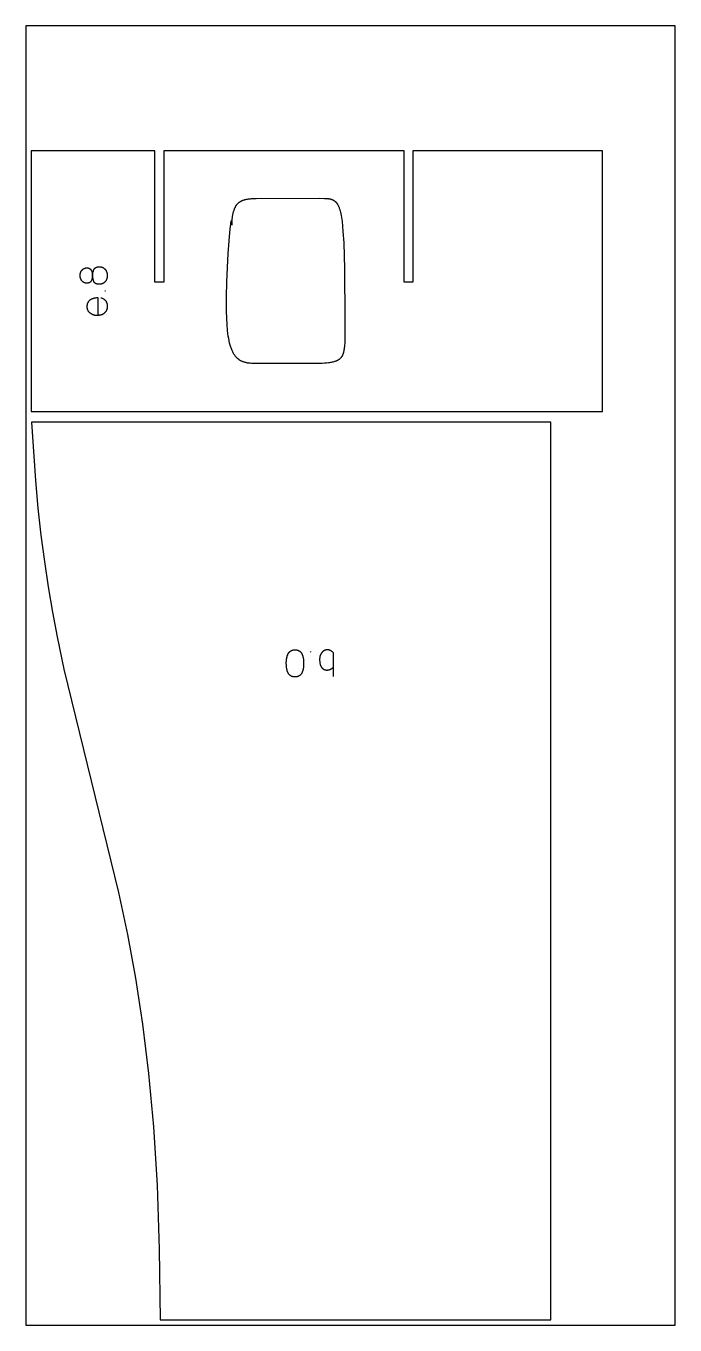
# Model space of a CAD drawing. Header units: millimetres. Extents: x 1718 to 33616, y 5029 to 7469.
# Drawn here: x 6625 to 7845, y 5029 to 7469 of the extents above; entities that cross this region are included whole.
import ezdxf

# ---------------------------------------------------------------- set-up
doc = ezdxf.new("R2010")
doc.units = ezdxf.units.MM
for name, color, linetype, true_color in [('ZZ_CORTE', 1, 'Continuous', 0xff0000), ('ZZ_CORTE INTERNO', 5, 'Continuous', 0x0000ff), ('ZZ_GRABADO', 98, 'Continuous', 0x005600), ('ZZ_PANEL', 18, 'Continuous', 0x000000)]:
    doc.layers.add(name, color=color, linetype=linetype, true_color=true_color)

msp = doc.modelspace()

# ---------------------------------------------------------------- linework, layer by layer
at = {"layer": 'ZZ_CORTE'}
msp.add_lwpolyline([(6867.4, 7234.9), (6635, 7234.9), (6635, 6744.9), (7708.9, 6744.9), (7708.9, 7234.9), (7352.4, 7234.9), (7352.4, 6987.9), (7335.9, 6987.9), (7335.9, 7234.9), (6883.9, 7234.9), (6883.9, 6987.9), (6867.4, 6987.9)], close=True, dxfattribs=at)
msp.add_lwpolyline([(6635.2, 6724.9), (6642.7, 6615.4), (6647.6, 6563.3), (6653.3, 6512.8), (6659.7, 6463.5), (6666.9, 6415.5), (6674.9, 6368.3), (6683.7, 6321.9), (6696.4, 6260.9), (6799.1, 5841.7), (6815.9, 5762.6), (6831, 5680.6), (6844.2, 5594.1), (6855.4, 5501.6), (6864.6, 5401.3), (6871.4, 5291.9), (6875.7, 5171.7), (6877.5, 5039.2)], dxfattribs=at)
msp.add_polyline3d([(6877.5, 5039.2, 0), (7611.3, 5039.2, 0), (7611.3, 6724.9, 0), (6635.2, 6724.9, 0)], dxfattribs=at)
at = {"layer": 'ZZ_CORTE INTERNO'}
msp.add_lwpolyline([(7005.3, 6886.8), (7004.6, 6891.8), (7004, 6897.1), (7003.1, 6908.4), (7002.4, 6920.6), (7002, 6933.5), (7001.9, 6960.8), (7002.6, 6988.8), (7005.2, 7041.6), (7008.3, 7081.3), (7009.5, 7093.1), (7010, 7097.1), (7010.4, 7100), (7010.6, 7101), (7010.7, 7101.9), (7010.8, 7102.2), (7010.9, 7102.5), (7010.9, 7102.6), (7011, 7102.7), (7011, 7102.8), (7011, 7102.9), (7011, 7103), (7011.1, 7103), (7011.1, 7103), (7011.1, 7103.1), (7011.1, 7103.1), (7011.1, 7103.1), (7011.1, 7103.1), (7011.2, 7103.2), (7011.2, 7103.2), (7011.2, 7103.2), (7011.2, 7103.2), (7011.2, 7103.2), (7011.2, 7103.2), (7011.2, 7103.2), (7011.3, 7103.2), (7011.3, 7103.2), (7011.3, 7103.2), (7011.3, 7103.2), (7011.3, 7103.2), (7011.3, 7103.2), (7011.3, 7103.2), (7011.3, 7103.2), (7011.4, 7103.2), (7011.4, 7103.2), (7011.4, 7103.2), (7011.4, 7103.1), (7011.4, 7103.1), (7011.4, 7103.1), (7011.4, 7103.1), (7011.4, 7103), (7011.4, 7103), (7011.5, 7103), (7011.5, 7102.9), (7011.5, 7102.9), (7011.5, 7102.8), (7011.5, 7102.7), (7011.5, 7102.7), (7011.6, 7102.5), (7011.6, 7102.2), (7011.6, 7102), (7011.7, 7101.7), (7011.7, 7101.2), (7011.8, 7099.9), (7011.8, 7098.6), (7011.9, 7095.3), (7011.9, 7095.3), (7011.9, 7095.3), (7011.9, 7096.4), (7012, 7099.4), (7012.2, 7101.5), (7012.4, 7103.9), (7012.7, 7106.6), (7013, 7109.4), (7013.5, 7112.5), (7013.8, 7114), (7014.1, 7115.6), (7014.4, 7117.1), (7014.8, 7118.7), (7015.2, 7120.3), (7015.7, 7121.8), (7016.2, 7123.4), (7016.7, 7124.9), (7017.3, 7126.3), (7017.6, 7127.1), (7017.9, 7127.8), (7018.2, 7128.5), (7018.6, 7129.2), (7018.9, 7129.9), (7019.3, 7130.5), (7019.7, 7131.2), (7020, 7131.8), (7020.4, 7132.4), (7020.9, 7133), (7021.3, 7133.6), (7021.7, 7134.2), (7022.2, 7134.7), (7022.6, 7135.2), (7023.1, 7135.7), (7023.6, 7136.2), (7024.1, 7136.7), (7024.6, 7137.2), (7025.2, 7137.6), (7025.7, 7138), (7026.3, 7138.5), (7026.8, 7138.9), (7027.4, 7139.2), (7028, 7139.6), (7028.7, 7140), (7029.3, 7140.3), (7029.9, 7140.6), (7030.6, 7140.9), (7031.3, 7141.2), (7032, 7141.5), (7032.7, 7141.8), (7033.4, 7142), (7034.1, 7142.3), (7034.9, 7142.5), (7035.6, 7142.8), (7036.4, 7143), (7038, 7143.4), (7039.7, 7143.7), (7041.4, 7144), (7043.2, 7144.3), (7045, 7144.5), (7046.9, 7144.8), (7048.9, 7144.9), (7053.1, 7145.2), (7057.5, 7145.4), (7176.7, 7145.6), (7185.9, 7145.5), (7188, 7145.4), (7190, 7145.3), (7191.9, 7145.1), (7192.8, 7145), (7193.7, 7144.9), (7194.6, 7144.8), (7195.5, 7144.6), (7196.3, 7144.5), (7197.2, 7144.3), (7198, 7144.1), (7198.8, 7143.8), (7199.6, 7143.6), (7200.3, 7143.3), (7200.7, 7143.1), (7201.1, 7143), (7201.4, 7142.8), (7201.8, 7142.7), (7202.2, 7142.5), (7202.5, 7142.3), (7202.9, 7142.1), (7203.2, 7141.9), (7203.5, 7141.7), (7203.9, 7141.5), (7204.2, 7141.3), (7204.5, 7141.1), (7204.9, 7140.9), (7205.2, 7140.6), (7205.5, 7140.4), (7205.8, 7140.1), (7206.1, 7139.9), (7206.4, 7139.6), (7206.7, 7139.3), (7207, 7139), (7207.3, 7138.7), (7207.6, 7138.4), (7207.9, 7138.1), (7208.2, 7137.8), (7208.5, 7137.5), (7208.7, 7137.1), (7209, 7136.8), (7209.3, 7136.4), (7209.6, 7136.1), (7209.8, 7135.7), (7210.1, 7135.3), (7210.3, 7134.9), (7210.8, 7134.1), (7211.3, 7133.2), (7211.8, 7132.3), (7212.2, 7131.4), (7212.7, 7130.4), (7213.1, 7129.3), (7213.6, 7128.3), (7214, 7127.1), (7214.4, 7126), (7214.8, 7124.7), (7215.1, 7123.4), (7215.5, 7122.1), (7216.2, 7119.3), (7216.9, 7116.3), (7217.5, 7113), (7218.1, 7109.5), (7219.1, 7101.8), (7220.1, 7093.1), (7220.9, 7083.5), (7222.2, 7062), (7223.9, 7013.3), (7224.6, 6918.7), (7224.5, 6886.2), (7224.1, 6874.2), (7223.7, 6869), (7223.5, 6866.7), (7223.3, 6864.5), (7223, 6862.4), (7222.7, 6860.4), (7222.4, 6858.6), (7222, 6856.9), (7221.8, 6856), (7221.6, 6855.2), (7221.3, 6854.5), (7221.1, 6853.7), (7220.9, 6853), (7220.6, 6852.3), (7220.3, 6851.6), (7220, 6851), (7219.8, 6850.3), (7219.5, 6849.7), (7219.1, 6849.1), (7218.8, 6848.6), (7218.5, 6848), (7218.1, 6847.5), (7217.7, 6847), (7217.3, 6846.5), (7217, 6846), (7216.5, 6845.5), (7216.1, 6845.1), (7215.7, 6844.6), (7215.2, 6844.2), (7214.7, 6843.8), (7214.3, 6843.4), (7213.8, 6843), (7213.2, 6842.7), (7212.7, 6842.3), (7212.2, 6842), (7211.6, 6841.6), (7211, 6841.3), (7210.4, 6841), (7209.8, 6840.7), (7209.2, 6840.4), (7208.5, 6840.1), (7207.9, 6839.9), (7207.2, 6839.6), (7206.5, 6839.3), (7205.8, 6839.1), (7205.1, 6838.9), (7203.6, 6838.4), (7202.1, 6838), (7200.5, 6837.7), (7198.9, 6837.3), (7197.2, 6837), (7195.4, 6836.7), (7193.6, 6836.5), (7189.9, 6836.1), (7185.9, 6835.7), (7181.8, 6835.5), (7173, 6835.2), (7063.8, 6835.1), (7053.6, 6835.2), (7051.1, 6835.3), (7048.7, 6835.4), (7046.3, 6835.6), (7043.9, 6835.9), (7042.8, 6836), (7041.6, 6836.2), (7040.5, 6836.4), (7039.4, 6836.6), (7038.2, 6836.9), (7037.1, 6837.2), (7036.1, 6837.5), (7035, 6837.8), (7033.9, 6838.1), (7032.9, 6838.5), (7031.9, 6839), (7030.8, 6839.4), (7029.8, 6839.9), (7028.9, 6840.4), (7027.9, 6840.9), (7027.4, 6841.2), (7026.9, 6841.5), (7026.4, 6841.8), (7026, 6842.2), (7025.5, 6842.5), (7025.1, 6842.8), (7024.6, 6843.2), (7024.1, 6843.5), (7023.7, 6843.9), (7023.2, 6844.3), (7022.8, 6844.7), (7022.4, 6845.1), (7021.9, 6845.5), (7021.5, 6845.9), (7021.1, 6846.3), (7020.6, 6846.8), (7020.2, 6847.2), (7019.8, 6847.7), (7019, 6848.7), (7018.2, 6849.7), (7017.4, 6850.8), (7016.6, 6851.9), (7015.9, 6853.1), (7015.2, 6854.3), (7014.5, 6855.6), (7013.8, 6856.9), (7013.1, 6858.3), (7012.4, 6859.7), (7011.8, 6861.3), (7011.2, 6862.8), (7010.6, 6864.5), (7010, 6866.2), (7009.4, 6867.9), (7008.9, 6869.7), (7008.4, 6871.6), (7007.9, 6873.6), (7006.9, 6877.7), (7006.1, 6882.1)], close=True, dxfattribs=at)
at = {"layer": 'ZZ_GRABADO'}
for points in [[(6750.1, 7000.2), (6750, 6998.6), (6749.8, 6997.1), (6749.7, 6996.4), (6749.5, 6995.8), (6749.4, 6995.1), (6749.3, 6994.5), (6749.1, 6993.9), (6749, 6993.4), (6748.8, 6992.8), (6748.6, 6992.3), (6748.5, 6992.1), (6748.4, 6991.8), (6748.3, 6991.6), (6748.2, 6991.4), (6748.1, 6991.1), (6748, 6990.9), (6747.9, 6990.7), (6747.8, 6990.5), (6747.7, 6990.2), (6747.5, 6990), (6747.3, 6989.7), (6747.2, 6989.5), (6747, 6989.2), (6746.8, 6989), (6746.6, 6988.8), (6746.5, 6988.7), (6746.4, 6988.6), (6746.3, 6988.5), (6746.2, 6988.4), (6746.1, 6988.3), (6746, 6988.2), (6745.8, 6988.1), (6745.7, 6988), (6745.6, 6987.9), (6745.5, 6987.8), (6745.4, 6987.7), (6745.3, 6987.6), (6745.2, 6987.5), (6745, 6987.5), (6744.9, 6987.4), (6744.8, 6987.3), (6744.7, 6987.2), (6744.5, 6987.2), (6744.4, 6987.1), (6744.3, 6987), (6744.2, 6987), (6744, 6986.9), (6743.9, 6986.8), (6743.8, 6986.8), (6743.5, 6986.7), (6743.2, 6986.6), (6742.9, 6986.5), (6742.6, 6986.4), (6742.3, 6986.3), (6742, 6986.3), (6741.7, 6986.2), (6741.4, 6986.2), (6741.1, 6986.1), (6740.7, 6986.1), (6740.4, 6986.1), (6740.1, 6986.1), (6739.7, 6986), (6739.4, 6986.1), (6739, 6986.1), (6738.7, 6986.1), (6738.3, 6986.1), (6738, 6986.2), (6737.7, 6986.2), (6737.3, 6986.3), (6737, 6986.3), (6736.7, 6986.4), (6736.4, 6986.5), (6736, 6986.6), (6735.7, 6986.7), (6735.4, 6986.8), (6735.1, 6986.9), (6734.8, 6987), (6734.5, 6987.1), (6734.2, 6987.3), (6733.9, 6987.4), (6733.7, 6987.6), (6733.4, 6987.7), (6733.1, 6987.9), (6732.8, 6988.1), (6732.6, 6988.3), (6732.3, 6988.5), (6732, 6988.7), (6731.8, 6988.9), (6731.5, 6989.1), (6731.3, 6989.4), (6731, 6989.6), (6730.8, 6989.9), (6730.6, 6990.1), (6730.3, 6990.4), (6730.1, 6990.7), (6729.9, 6990.9), (6729.7, 6991.2), (6729.5, 6991.5), (6729.3, 6991.7), (6729.1, 6992), (6729, 6992.3), (6728.8, 6992.6), (6728.6, 6992.9), (6728.5, 6993.2), (6728.3, 6993.5), (6728.2, 6993.8), (6728, 6994.1), (6727.9, 6994.4), (6727.8, 6994.7), (6727.7, 6995), (6727.6, 6995.3), (6727.5, 6995.6), (6727.4, 6995.9), (6727.3, 6996.3), (6727.2, 6996.6), (6727.1, 6996.9), (6727.1, 6997.3), (6727, 6997.6), (6727, 6997.9), (6726.9, 6998.3), (6726.9, 6998.6), (6726.8, 6999), (6726.8, 6999.3), (6726.8, 6999.7), (6726.8, 7000.1), (6726.8, 7000.4), (6726.8, 7000.8), (6726.8, 7001.2), (6726.8, 7001.5), (6726.8, 7001.9), (6726.9, 7002.3), (6726.9, 7002.6), (6727, 7003), (6727, 7003.3), (6727.1, 7003.7), (6727.1, 7004), (6727.2, 7004.3), (6727.3, 7004.7), (6727.4, 7005), (6727.5, 7005.3), (6727.6, 7005.7), (6727.7, 7006), (6727.8, 7006.3), (6727.9, 7006.6), (6728, 7006.9), (6728.1, 7007.2), (6728.3, 7007.5), (6728.4, 7007.8), (6728.6, 7008.1), (6728.7, 7008.4), (6728.9, 7008.7), (6729.1, 7009), (6729.3, 7009.2), (6729.4, 7009.5), (6729.6, 7009.8), (6729.8, 7010), (6730, 7010.3), (6730.3, 7010.6), (6730.5, 7010.8), (6730.7, 7011.1), (6731, 7011.3), (6731.2, 7011.6), (6731.5, 7011.8), (6731.7, 7012), (6732, 7012.3), (6732.2, 7012.5), (6732.5, 7012.7), (6732.8, 7012.9), (6733, 7013), (6733.3, 7013.2), (6733.6, 7013.4), (6733.9, 7013.5), (6734.2, 7013.7), (6734.5, 7013.8), (6734.8, 7014), (6735.1, 7014.1), (6735.4, 7014.2), (6735.7, 7014.3), (6736, 7014.4), (6736.4, 7014.5), (6736.7, 7014.6), (6737, 7014.7), (6737.4, 7014.7), (6737.7, 7014.8), (6738.1, 7014.8), (6738.4, 7014.9), (6738.8, 7014.9), (6739.1, 7014.9), (6739.5, 7014.9), (6739.9, 7014.9), (6740.2, 7014.9), (6740.5, 7014.9), (6740.8, 7014.9), (6741, 7014.9), (6741.3, 7014.8), (6741.6, 7014.8), (6741.9, 7014.8), (6742.1, 7014.7), (6742.4, 7014.6), (6742.7, 7014.6), (6742.9, 7014.5), (6743.2, 7014.4), (6743.4, 7014.3), (6743.7, 7014.2), (6743.9, 7014.1), (6744.1, 7014), (6744.4, 7013.9), (6744.6, 7013.8), (6744.8, 7013.6), (6745, 7013.5), (6745.2, 7013.3), (6745.4, 7013.2), (6745.6, 7013), (6745.8, 7012.9), (6746, 7012.7), (6746.2, 7012.5), (6746.4, 7012.3), (6746.6, 7012.1), (6746.8, 7011.9), (6746.9, 7011.7), (6747.1, 7011.5), (6747.3, 7011.2), (6747.4, 7011), (6747.6, 7010.8), (6747.7, 7010.5), (6747.9, 7010.3), (6748, 7010), (6748.1, 7009.7), (6748.3, 7009.5), (6748.4, 7009.2), (6748.5, 7008.9), (6748.6, 7008.6), (6748.8, 7008.3), (6748.9, 7008), (6749, 7007.6), (6749.1, 7007.3), (6749.2, 7007), (6749.3, 7006.6), (6749.4, 7005.9), (6749.6, 7005.2), (6749.7, 7004.4), (6749.8, 7003.6), (6749.9, 7002.8), (6750, 7002), (6750.1, 7001.1), (6750.1, 7000.2), (6750.4, 7002.3), (6750.7, 7004.2), (6751, 7005.9), (6751.4, 7007.5), (6751.5, 7008.2), (6751.7, 7008.9), (6751.9, 7009.5), (6752, 7010), (6752.2, 7010.6), (6752.3, 7010.8), (6752.4, 7011), (6752.5, 7011.3), (6752.6, 7011.5), (6752.7, 7011.7), (6752.8, 7011.8), (6753, 7012.2), (6753.1, 7012.3), (6753.1, 7012.5), (6753.2, 7012.6), (6753.3, 7012.8), (6753.4, 7012.9), (6753.5, 7013.1), (6753.7, 7013.2), (6753.8, 7013.3), (6753.9, 7013.5), (6754, 7013.6), (6754.1, 7013.7), (6754.2, 7013.9), (6754.3, 7014), (6754.4, 7014.1), (6754.6, 7014.2), (6754.7, 7014.3), (6754.8, 7014.5), (6754.9, 7014.6), (6755.1, 7014.7), (6755.2, 7014.8), (6755.3, 7014.9), (6755.5, 7015), (6755.6, 7015.1), (6755.8, 7015.2), (6755.9, 7015.3), (6756.1, 7015.4), (6756.2, 7015.5), (6756.4, 7015.5), (6756.5, 7015.6), (6756.7, 7015.7), (6756.8, 7015.8), (6757, 7015.9), (6757.1, 7015.9), (6757.3, 7016), (6757.5, 7016.1), (6757.6, 7016.1), (6758, 7016.3), (6758.3, 7016.4), (6758.7, 7016.5), (6759, 7016.6), (6759.4, 7016.7), (6759.8, 7016.7), (6760.2, 7016.8), (6760.6, 7016.9), (6761, 7016.9), (6761.4, 7016.9), (6761.8, 7017), (6762.3, 7017), (6762.7, 7017), (6763.2, 7017), (6763.6, 7017), (6764, 7017), (6764.4, 7016.9), (6764.8, 7016.9), (6765.2, 7016.8), (6765.6, 7016.8), (6766, 7016.7), (6766.4, 7016.6), (6766.8, 7016.5), (6767.2, 7016.4), (6767.5, 7016.3), (6767.9, 7016.2), (6768.3, 7016.1), (6768.6, 7015.9), (6769, 7015.8), (6769.3, 7015.6), (6769.6, 7015.5), (6770, 7015.3), (6770.3, 7015.1), (6770.6, 7014.9), (6771, 7014.7), (6771.3, 7014.5), (6771.6, 7014.3), (6771.9, 7014), (6772.2, 7013.8), (6772.5, 7013.5), (6772.8, 7013.3), (6773, 7013), (6773.3, 7012.7), (6773.6, 7012.5), (6773.9, 7012.2), (6774.1, 7011.9), (6774.3, 7011.6), (6774.6, 7011.3), (6774.8, 7011), (6775, 7010.6), (6775.2, 7010.3), (6775.4, 7010), (6775.6, 7009.7), (6775.8, 7009.4), (6776, 7009), (6776.1, 7008.7), (6776.3, 7008.3), (6776.4, 7008), (6776.6, 7007.6), (6776.7, 7007.3), (6776.9, 7006.9), (6777, 7006.5), (6777.1, 7006.2), (6777.2, 7005.8), (6777.3, 7005.4), (6777.4, 7005), (6777.5, 7004.6), (6777.5, 7004.2), (6777.6, 7003.9), (6777.7, 7003.4), (6777.7, 7003), (6777.8, 7002.6), (6777.8, 7002.2), (6777.8, 7001.8), (6777.8, 7001.4), (6777.9, 7000.9), (6777.9, 7000.5), (6777.9, 7000.1), (6777.8, 6999.6), (6777.8, 6999.2), (6777.8, 6998.8), (6777.8, 6998.3), (6777.7, 6997.9), (6777.7, 6997.5), (6777.6, 6997.1), (6777.5, 6996.7), (6777.5, 6996.3), (6777.4, 6995.9), (6777.3, 6995.5), (6777.2, 6995.2), (6777.1, 6994.8), (6777, 6994.4), (6776.8, 6994.1), (6776.7, 6993.7), (6776.6, 6993.3), (6776.4, 6993), (6776.3, 6992.6), (6776.1, 6992.3), (6775.9, 6992), (6775.8, 6991.6), (6775.6, 6991.3), (6775.4, 6991), (6775.2, 6990.6), (6775, 6990.3), (6774.7, 6990), (6774.5, 6989.7), (6774.3, 6989.4), (6774, 6989.1), (6773.8, 6988.8), (6773.5, 6988.5), (6773.2, 6988.2), (6773, 6988), (6772.7, 6987.7), (6772.4, 6987.4), (6772.1, 6987.2), (6771.8, 6987), (6771.5, 6986.7), (6771.2, 6986.5), (6770.8, 6986.3), (6770.5, 6986.1), (6770.2, 6985.9), (6769.9, 6985.7), (6769.5, 6985.5), (6769.2, 6985.4), (6768.8, 6985.2), (6768.5, 6985.1), (6768.1, 6984.9), (6767.8, 6984.8), (6767.4, 6984.7), (6767, 6984.6), (6766.6, 6984.5), (6766.2, 6984.4), (6765.9, 6984.3), (6765.5, 6984.3), (6765.1, 6984.2), (6764.7, 6984.1), (6764.2, 6984.1), (6763.8, 6984.1), (6763.4, 6984), (6763, 6984), (6762.5, 6984), (6762.1, 6984), (6761.7, 6984), (6761.2, 6984.1), (6760.8, 6984.1), (6760.4, 6984.1), (6760, 6984.2), (6759.6, 6984.3), (6759.3, 6984.3), (6758.9, 6984.4), (6758.5, 6984.5), (6758.2, 6984.6), (6757.8, 6984.7), (6757.5, 6984.8), (6757.2, 6984.9), (6757, 6985), (6756.8, 6985.1), (6756.7, 6985.2), (6756.5, 6985.2), (6756.4, 6985.3), (6756.2, 6985.4), (6756.1, 6985.5), (6755.9, 6985.5), (6755.8, 6985.6), (6755.7, 6985.7), (6755.5, 6985.8), (6755.4, 6985.9), (6755.3, 6986), (6755.1, 6986.1), (6755, 6986.2), (6754.9, 6986.3), (6754.7, 6986.4), (6754.6, 6986.5), (6754.5, 6986.6), (6754.4, 6986.7), (6754.3, 6986.8), (6754.1, 6987), (6754, 6987.1), (6753.9, 6987.2), (6753.8, 6987.3), (6753.7, 6987.4), (6753.6, 6987.6), (6753.5, 6987.7), (6753.4, 6987.8), (6753.3, 6988), (6753.2, 6988.1), (6753.1, 6988.2), (6753, 6988.4), (6753, 6988.5), (6752.9, 6988.7), (6752.8, 6988.8), (6752.7, 6989), (6752.6, 6989.2), (6752.5, 6989.4), (6752.4, 6989.6), (6752.3, 6989.8), (6752.3, 6990), (6752.1, 6990.5), (6751.9, 6991), (6751.7, 6991.6), (6751.6, 6992.3), (6751.4, 6992.9), (6751.1, 6994.5), (6750.8, 6996.2), (6750.4, 6998.1)], [(7147, 6272.1), (7147, 6270.5), (7147, 6269), (7146.9, 6267.5), (7146.8, 6266.1), (7146.6, 6264.7), (7146.5, 6263.4), (7146.2, 6262.1), (7146, 6260.9), (7145.9, 6260.3), (7145.7, 6259.7), (7145.6, 6259.1), (7145.4, 6258.6), (7145.3, 6258), (7145.1, 6257.5), (7144.9, 6257), (7144.7, 6256.5), (7144.5, 6256), (7144.3, 6255.5), (7144.1, 6255), (7143.9, 6254.6), (7143.7, 6254.1), (7143.4, 6253.7), (7143.2, 6253.3), (7143, 6252.9), (7142.7, 6252.5), (7142.4, 6252.1), (7142.2, 6251.7), (7141.9, 6251.4), (7141.6, 6251), (7141.3, 6250.7), (7141, 6250.4), (7140.7, 6250.1), (7140.3, 6249.8), (7140, 6249.5), (7139.7, 6249.3), (7139.3, 6249), (7139, 6248.8), (7138.6, 6248.5), (7138.2, 6248.3), (7137.9, 6248.1), (7137.5, 6247.9), (7137.1, 6247.7), (7136.7, 6247.6), (7136.3, 6247.4), (7135.8, 6247.3), (7135.4, 6247.1), (7135, 6247), (7134.5, 6246.9), (7134.1, 6246.8), (7133.6, 6246.7), (7133.2, 6246.7), (7132.7, 6246.6), (7132.2, 6246.6), (7131.7, 6246.5), (7131.2, 6246.5), (7130.7, 6246.5), (7130.2, 6246.5), (7129.7, 6246.5), (7129.2, 6246.6), (7128.7, 6246.6), (7128.3, 6246.7), (7127.8, 6246.7), (7127.3, 6246.8), (7126.9, 6246.9), (7126.5, 6247), (7126, 6247.1), (7125.6, 6247.3), (7125.2, 6247.4), (7124.8, 6247.6), (7124.4, 6247.7), (7124, 6247.9), (7123.6, 6248.1), (7123.2, 6248.3), (7122.8, 6248.5), (7122.5, 6248.8), (7122.1, 6249), (7121.8, 6249.3), (7121.4, 6249.5), (7121.1, 6249.8), (7120.8, 6250.1), (7120.5, 6250.4), (7120.2, 6250.7), (7119.9, 6251), (7119.6, 6251.4), (7119.3, 6251.7), (7119, 6252.1), (7118.7, 6252.5), (7118.5, 6252.9), (7118.2, 6253.3), (7118, 6253.7), (7117.8, 6254.1), (7117.5, 6254.6), (7117.3, 6255), (7117.1, 6255.5), (7116.9, 6256), (7116.7, 6256.5), (7116.5, 6257), (7116.3, 6257.5), (7116.2, 6258), (7116, 6258.6), (7115.8, 6259.1), (7115.7, 6259.7), (7115.6, 6260.3), (7115.4, 6260.9), (7115.2, 6262.1), (7115, 6263.4), (7114.8, 6264.7), (7114.7, 6266.1), (7114.5, 6267.5), (7114.5, 6269), (7114.4, 6270.5), (7114.4, 6272.1), (7114.4, 6274.1), (7114.5, 6276.1), (7114.7, 6277.9), (7114.8, 6278.8), (7114.9, 6279.7), (7115, 6280.6), (7115.1, 6281.4), (7115.3, 6282.2), (7115.4, 6283), (7115.6, 6283.8), (7115.8, 6284.6), (7116, 6285.3), (7116.2, 6286), (7116.5, 6286.7), (7116.7, 6287.4), (7117, 6288.1), (7117.2, 6288.7), (7117.5, 6289.3), (7117.8, 6289.9), (7118.1, 6290.5), (7118.3, 6290.7), (7118.5, 6291), (7118.7, 6291.3), (7118.8, 6291.5), (7119, 6291.8), (7119.2, 6292), (7119.4, 6292.3), (7119.6, 6292.5), (7119.8, 6292.8), (7120, 6293), (7120.2, 6293.2), (7120.4, 6293.4), (7120.6, 6293.6), (7120.8, 6293.9), (7121, 6294.1), (7121.2, 6294.3), (7121.4, 6294.4), (7121.6, 6294.6), (7121.9, 6294.8), (7122.1, 6295), (7122.3, 6295.2), (7122.6, 6295.3), (7122.8, 6295.5), (7123.1, 6295.6), (7123.3, 6295.8), (7123.6, 6295.9), (7123.8, 6296), (7124.1, 6296.2), (7124.3, 6296.3), (7124.6, 6296.4), (7124.9, 6296.5), (7125.1, 6296.6), (7125.4, 6296.7), (7125.7, 6296.8), (7126, 6296.9), (7126.3, 6297), (7126.6, 6297.1), (7126.9, 6297.2), (7127.2, 6297.2), (7127.5, 6297.3), (7127.8, 6297.3), (7128.1, 6297.4), (7128.4, 6297.4), (7128.7, 6297.5), (7129, 6297.5), (7129.4, 6297.5), (7129.7, 6297.5), (7130, 6297.6), (7130.7, 6297.6), (7131.2, 6297.6), (7131.7, 6297.5), (7132.2, 6297.5), (7132.7, 6297.5), (7133.2, 6297.4), (7133.6, 6297.3), (7134.1, 6297.3), (7134.5, 6297.2), (7135, 6297.1), (7135.4, 6296.9), (7135.8, 6296.8), (7136.3, 6296.7), (7136.7, 6296.5), (7137.1, 6296.3), (7137.5, 6296.2), (7137.9, 6296), (7138.2, 6295.8), (7138.6, 6295.5), (7139, 6295.3), (7139.3, 6295.1), (7139.7, 6294.8), (7140, 6294.6), (7140.3, 6294.3), (7140.7, 6294), (7141, 6293.7), (7141.3, 6293.4), (7141.6, 6293), (7141.9, 6292.7), (7142.2, 6292.3), (7142.4, 6292), (7142.7, 6291.6), (7143, 6291.2), (7143.2, 6290.8), (7143.4, 6290.4), (7143.7, 6289.9), (7143.9, 6289.5), (7144.1, 6289), (7144.3, 6288.6), (7144.5, 6288.1), (7144.7, 6287.6), (7144.9, 6287.1), (7145.1, 6286.6), (7145.3, 6286.1), (7145.4, 6285.5), (7145.6, 6285), (7145.7, 6284.4), (7145.9, 6283.8), (7146, 6283.2), (7146.2, 6282), (7146.5, 6280.7), (7146.6, 6279.4), (7146.8, 6278), (7146.9, 6276.6), (7147, 6275.2), (7147, 6273.6)]]:
    msp.add_lwpolyline(points, close=True, dxfattribs=at)
for points in [[(6765.9, 6958.9), (6767.1, 6958.3), (6768.3, 6957.8), (6769.6, 6957.2), (6770.8, 6956.5), (6771.2, 6956.4), (6771.5, 6956.2), (6771.8, 6956), (6772.1, 6955.8), (6772.4, 6955.6), (6772.6, 6955.3), (6772.9, 6955.1), (6773.2, 6954.9), (6773.5, 6954.6), (6773.8, 6954.3), (6774, 6954), (6774.3, 6953.7), (6774.5, 6953.4), (6774.8, 6953.1), (6775, 6952.8), (6775.3, 6952.4), (6775.5, 6952.1), (6775.7, 6951.7), (6775.9, 6951.4), (6776.1, 6951), (6776.3, 6950.6), (6776.5, 6950.2), (6776.7, 6949.8), (6776.8, 6949.4), (6776.9, 6949), (6777.1, 6948.6), (6777.2, 6948.1), (6777.3, 6947.7), (6777.4, 6947.2), (6777.5, 6946.8), (6777.5, 6946.3), (6777.6, 6945.8), (6777.7, 6945.4), (6777.7, 6944.9), (6777.7, 6944.4), (6777.8, 6943.9), (6777.8, 6943.5), (6777.8, 6943), (6777.8, 6942.5), (6777.8, 6942.1), (6777.7, 6941.6), (6777.7, 6941.1), (6777.7, 6940.6), (6777.6, 6940.2), (6777.6, 6939.7), (6777.5, 6939.2), (6777.4, 6938.8), (6777.4, 6938.3), (6777.3, 6937.8), (6777.2, 6937.4), (6777, 6936.9), (6776.9, 6936.5), (6776.8, 6936), (6776.6, 6935.6), (6776.4, 6935.2), (6776.2, 6934.8), (6776, 6934.4), (6775.8, 6934), (6775.6, 6933.6), (6775.3, 6933.2), (6775.1, 6932.8), (6774.8, 6932.4), (6774.5, 6932.1), (6774.2, 6931.7), (6773.9, 6931.4), (6773.6, 6931), (6773.3, 6930.7), (6773, 6930.4), (6772.7, 6930.1), (6772.3, 6929.8), (6772, 6929.5), (6771.7, 6929.2), (6771.3, 6928.9), (6771, 6928.7), (6770.6, 6928.4), (6770.2, 6928.2), (6769.9, 6928), (6769.5, 6927.8), (6769.1, 6927.6), (6768.8, 6927.4), (6768.4, 6927.2), (6768, 6927), (6767.6, 6926.8), (6767.2, 6926.7), (6766.8, 6926.6), (6766.4, 6926.4), (6766, 6926.3), (6765.6, 6926.2), (6765.1, 6926.1), (6764.7, 6926), (6764.3, 6925.9), (6763.8, 6925.9), (6763.4, 6925.8), (6762.9, 6925.8), (6762.5, 6925.7), (6762, 6925.7), (6758.5, 6925.6), (6756.9, 6925.6), (6755.4, 6925.6), (6755.2, 6925.6), (6755, 6925.6), (6754.9, 6925.7), (6754.7, 6925.7), (6754.5, 6925.7), (6754.3, 6925.7), (6754.1, 6925.8), (6753.9, 6925.8), (6753.7, 6925.9), (6753.5, 6925.9), (6753.1, 6926), (6752.7, 6926.1), (6752.2, 6926.3), (6751.8, 6926.4), (6751.4, 6926.6), (6750.9, 6926.8), (6750.4, 6927), (6750, 6927.3), (6749.5, 6927.5), (6749, 6927.8), (6748.5, 6928.1), (6748, 6928.4), (6747.5, 6928.7), (6747, 6929), (6746.6, 6929.3), (6746.2, 6929.6), (6745.7, 6929.9), (6745.4, 6930.2), (6745, 6930.5), (6744.6, 6930.8), (6744.3, 6931.1), (6744, 6931.4), (6743.7, 6931.8), (6743.5, 6931.9), (6743.4, 6932.1), (6743.3, 6932.3), (6743.1, 6932.4), (6743, 6932.6), (6742.9, 6932.8), (6742.8, 6932.9), (6742.7, 6933.1), (6742.5, 6933.4), (6742.2, 6933.8), (6742.1, 6934.1), (6741.9, 6934.5), (6741.7, 6934.8), (6741.5, 6935.2), (6741.4, 6935.5), (6741.2, 6935.9), (6741.1, 6936.3), (6741, 6936.7), (6740.8, 6937), (6740.7, 6937.4), (6740.6, 6937.8), (6740.5, 6938.2), (6740.5, 6938.6), (6740.4, 6939), (6740.3, 6939.4), (6740.3, 6939.8), (6740.2, 6940.2), (6740.2, 6940.6), (6740.2, 6941), (6740.1, 6941.4), (6740.1, 6941.8), (6740.1, 6942.2), (6740.1, 6942.6), (6740.1, 6943.1), (6740.2, 6943.5), (6740.2, 6943.9), (6740.2, 6944.3), (6740.3, 6944.7), (6740.3, 6945.1), (6740.4, 6945.5), (6740.5, 6945.9), (6740.5, 6946.3), (6740.6, 6946.7), (6740.7, 6947.1), (6740.9, 6947.5), (6741, 6947.9), (6741.1, 6948.3), (6741.2, 6948.7), (6741.4, 6949.1), (6741.6, 6949.4), (6741.7, 6949.8), (6741.9, 6950.2), (6742.1, 6950.5), (6742.3, 6950.9), (6742.5, 6951.2), (6742.7, 6951.6), (6743, 6951.9), (6743.2, 6952.3), (6743.4, 6952.6), (6743.7, 6952.9), (6743.9, 6953.2), (6744.2, 6953.5), (6744.5, 6953.8), (6744.8, 6954), (6745, 6954.3), (6745.3, 6954.6), (6745.6, 6954.8), (6745.9, 6955), (6746.2, 6955.3), (6746.5, 6955.5), (6746.8, 6955.7), (6747.2, 6955.9), (6747.5, 6956.1), (6747.8, 6956.3), (6748.2, 6956.5), (6748.5, 6956.6), (6748.9, 6956.8), (6749.2, 6957), (6749.6, 6957.1), (6749.9, 6957.3), (6750.3, 6957.4), (6750.7, 6957.5), (6751.1, 6957.6), (6751.5, 6957.8), (6751.9, 6957.9), (6752.3, 6958), (6752.7, 6958.1), (6753.1, 6958.2), (6753.9, 6958.3), (6754.8, 6958.5), (6756.5, 6958.8), (6758.4, 6959), (6760.4, 6959.2)], [(6760.4, 6959.2), (6760.4, 6925.7)], [(6774.5, 6971.2), (6773.4, 6971.2)], [(7202.9, 6292), (7201.1, 6293.4), (7199.7, 6294.5), (7199.1, 6294.9), (7198.6, 6295.3), (7198.4, 6295.5), (7198.2, 6295.6), (7198, 6295.7), (7197.8, 6295.8), (7197.4, 6296), (7197, 6296.2), (7196.6, 6296.4), (7196.2, 6296.6), (7195.7, 6296.7), (7195.5, 6296.8), (7195.3, 6296.9), (7195.1, 6296.9), (7194.9, 6297), (7194.7, 6297.1), (7194.5, 6297.1), (7194.3, 6297.2), (7194, 6297.2), (7193.8, 6297.3), (7193.6, 6297.3), (7193.4, 6297.3), (7193.2, 6297.4), (7192.7, 6297.4), (7192.3, 6297.4), (7191.8, 6297.5), (7191.4, 6297.5), (7190.9, 6297.5), (7190.5, 6297.4), (7190.3, 6297.4), (7190.1, 6297.4), (7189.9, 6297.4), (7189.7, 6297.3), (7189.4, 6297.3), (7189.2, 6297.3), (7189, 6297.2), (7188.8, 6297.2), (7188.6, 6297.1), (7188.4, 6297.1), (7188.2, 6297), (7188, 6297), (7187.8, 6296.9), (7187.6, 6296.8), (7187.4, 6296.8), (7187.2, 6296.7), (7187, 6296.6), (7186.8, 6296.5), (7186.6, 6296.5), (7186.4, 6296.4), (7186.2, 6296.3), (7186, 6296.2), (7185.9, 6296.1), (7185.7, 6296), (7185.3, 6295.8), (7184.9, 6295.5), (7184.5, 6295.3), (7184.2, 6295), (7183.8, 6294.7), (7183.5, 6294.4), (7183.1, 6294.1), (7182.7, 6293.8), (7182.4, 6293.4), (7182.1, 6293.1), (7181.7, 6292.7), (7181.4, 6292.3), (7181.1, 6291.9), (7180.7, 6291.5), (7180.4, 6291.1), (7180.1, 6290.6), (7179.8, 6290.2), (7179.5, 6289.7), (7179.2, 6289.2), (7179, 6288.9), (7178.9, 6288.7), (7178.8, 6288.5), (7178.6, 6288.2), (7178.5, 6288), (7178.4, 6287.7), (7178.3, 6287.4), (7178.2, 6287.2), (7178.1, 6286.9), (7178, 6286.6), (7177.9, 6286.3), (7177.8, 6286), (7177.7, 6285.7), (7177.6, 6285.4), (7177.5, 6284.8), (7177.4, 6284.1), (7177.3, 6283.5), (7177.2, 6282.8), (7177.1, 6282), (7177, 6281.3), (7177, 6280.5), (7177, 6279.7), (7176.9, 6278.9), (7177, 6278), (7177, 6277.2), (7177.1, 6276.3), (7177.1, 6275.4), (7177.3, 6274.3), (7177.4, 6273.2), (7177.6, 6272.2), (7177.9, 6271.2), (7178.1, 6270.3), (7178.2, 6269.8), (7178.3, 6269.4), (7178.5, 6268.9), (7178.6, 6268.5), (7178.8, 6268.1), (7178.9, 6267.7), (7179.1, 6267.3), (7179.3, 6266.9), (7179.4, 6266.6), (7179.6, 6266.2), (7179.8, 6265.9), (7180, 6265.5), (7180.2, 6265.2), (7180.4, 6264.9), (7180.6, 6264.6), (7180.8, 6264.3), (7181, 6264), (7181.2, 6263.8), (7181.5, 6263.5), (7181.7, 6263.3), (7181.8, 6263.2), (7182, 6263), (7182.1, 6262.9), (7182.2, 6262.8), (7182.4, 6262.6), (7182.7, 6262.4), (7182.9, 6262.2), (7183.2, 6262), (7183.4, 6261.9), (7183.7, 6261.7), (7183.9, 6261.5), (7184.1, 6261.4), (7184.4, 6261.2), (7184.7, 6261.1), (7184.9, 6260.9), (7185.2, 6260.8), (7185.4, 6260.7), (7185.7, 6260.5), (7185.9, 6260.4), (7186.2, 6260.3), (7186.5, 6260.2), (7186.7, 6260.1), (7187, 6260), (7187.3, 6260), (7187.5, 6259.9), (7187.8, 6259.8), (7188.1, 6259.8), (7188.4, 6259.7), (7188.7, 6259.7), (7188.9, 6259.6), (7189.2, 6259.6), (7189.5, 6259.5), (7189.8, 6259.5), (7190.1, 6259.5), (7190.4, 6259.5), (7190.7, 6259.5), (7191, 6259.5), (7191.4, 6259.5), (7191.8, 6259.5), (7192.2, 6259.6), (7192.7, 6259.6), (7193.1, 6259.7), (7193.5, 6259.7), (7193.9, 6259.8), (7194.3, 6259.9), (7194.6, 6259.9), (7194.9, 6260), (7195.3, 6260.1), (7195.6, 6260.2), (7195.9, 6260.3), (7196.2, 6260.4), (7196.5, 6260.5), (7196.8, 6260.6), (7197.1, 6260.8), (7197.4, 6260.9), (7197.7, 6261.1), (7198, 6261.2), (7198.3, 6261.4), (7198.6, 6261.6), (7198.9, 6261.8), (7199.1, 6261.9), (7199.4, 6262.2), (7199.8, 6262.5), (7200.3, 6262.9), (7202.9, 6265.1)], [(7159.9, 6294.2), (7159.9, 6293.1)], [(7202.9, 6247.2), (7202.9, 6292)]]:
    msp.add_lwpolyline(points, dxfattribs=at)
at = {"layer": 'ZZ_PANEL'}
msp.add_lwpolyline([(6625, 5029.2), (7845, 5029.2), (7845, 7469.2), (6625, 7469.2)], close=True, dxfattribs=at)

doc.saveas('drawing.dxf')
